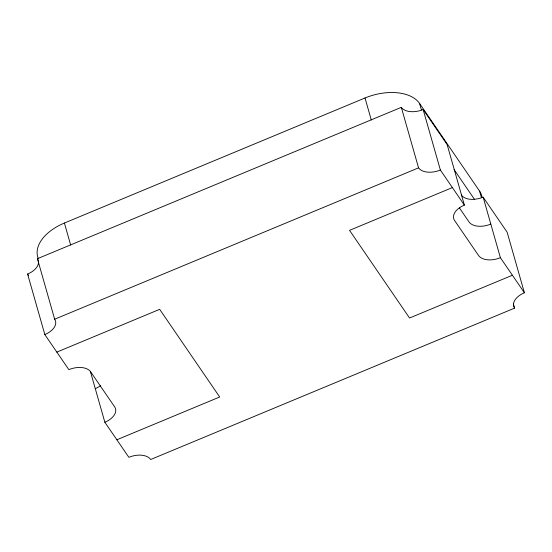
<?xml version="1.0" encoding="UTF-8"?>
<svg xmlns="http://www.w3.org/2000/svg" width="552" height="552" viewBox="0 0 552 552"><rect width="100%" height="100%" fill="white"/><g stroke="black" fill="none" stroke-linecap="round" stroke-linejoin="round"><path stroke-width="0.83" d="M38.233 258.405A43.373 25.675 -15.9 0 1 64.405 223.036L365.017 97.987A43.373 25.675 -15.9 0 1 419.575 103.452L479.584 191.123A43.373 25.675 -15.9 0 1 482.124 197.361M104.852 422.245A17.347 10.274 -15.9 0 0 114.671 406.893L90.666 371.827A17.347 10.274 -15.9 0 0 68.841 369.64L44.836 334.574A17.347 10.274 -15.9 0 0 54.662 319.222L37.419 258.709L401.318 107.336A17.347 10.274 -15.9 0 0 423.142 109.524L447.148 144.589L464.384 205.109A17.347 10.274 -15.9 0 0 454.565 220.455L478.57 255.521A17.347 10.274 -15.9 0 0 500.395 257.708L524.4 292.781A17.347 10.274 -15.9 0 0 514.581 308.126L150.682 459.499A17.347 10.274 -15.9 0 0 128.857 457.311L104.852 422.245L90.397 371.51M54.662 319.222L418.561 167.856A17.347 10.274 -15.9 0 0 440.379 170.037L464.384 205.109M56.842 352.107L159.68 309.327L219.696 396.998L116.851 439.778M452.385 187.577L349.54 230.35L409.556 318.021L512.394 275.241M524.4 292.781L507.164 232.261L483.159 197.195L478.86 198.603L474.444 199.313A17.347 10.274 -15.9 0 1 461.334 195.008M454.089 169.581L474.444 199.313M459.395 207.876L468.993 221.904A17.347 10.274 -15.9 0 0 490.818 224.091M38.509 261.876A17.347 10.274 -15.9 0 1 27.6 274.061L28.559 275.462M483.159 197.195L500.395 257.708M513.401 303.979L514.581 308.126M479.584 191.123L481.447 197.644M423.142 109.524L440.379 170.037M419.575 103.452L421.431 109.972M401.318 107.336L418.561 167.856M365.017 97.987L371.282 119.998M64.405 223.036L70.67 245.04M27.6 274.061L44.836 334.574M37.419 258.709A17.347 10.274 -15.9 0 1 38.433 261.206M100.547 385.682A17.347 10.274 -15.9 0 1 95.275 388.622"/></g></svg>
